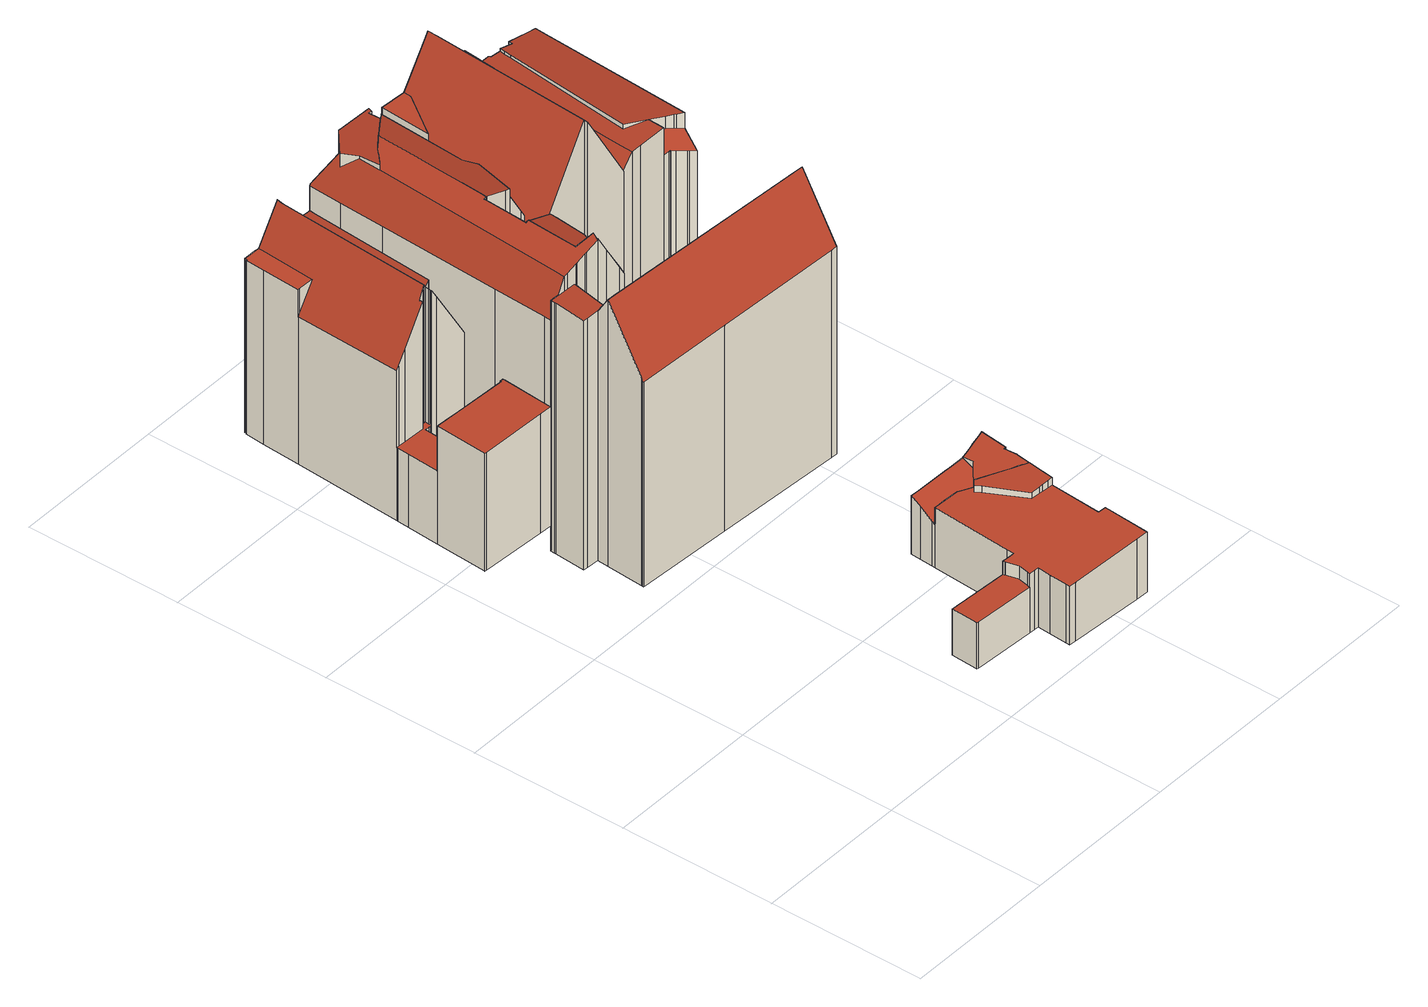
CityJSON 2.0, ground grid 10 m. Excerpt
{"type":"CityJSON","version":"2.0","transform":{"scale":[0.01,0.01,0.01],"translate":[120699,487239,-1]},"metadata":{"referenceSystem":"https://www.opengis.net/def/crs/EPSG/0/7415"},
"CityObjects":{
"building1":{"type":"Building","attributes":{"dak_type":"slanted","data_area":68.15,"data_coverage":0.858,"geconstateerd":false,"gid":16992149,"h_dak_50p":13.34,"h_dak_70p":14.08,"h_dak_max":15.55,"h_dak_min":6.29,"h_maaiveld":1.45,"kas_warenhuis":false,"lod11_replace":false,"ondergronds_type":"above ground","oorspronkelijkbouwjaar":1005,"pw_actueel":"yes","pw_bron":"ahn3","reconstructie_methode":"tudelft3d-geoflow","reconstruction_skipped":false,"rmse_lod12":2.72,"rmse_lod13":0.997,"rmse_lod22":0.198,"rn":1,"status":"Pand in gebruik","t_run":171.25,"val3dity_codes_lod12":"[]","val3dity_codes_lod13":"[]","val3dity_codes_lod22":"[]"},"children":["building1-1"]},
"building1-1":{"type":"BuildingPart","parents":["building1"],"geometry":[{"type":"Solid","lod":"2.2","boundaries":[[[[0,1,2,3,4,5,6,7,8,9,10,11,12,13,14,15,16,17,18,19,20,21,22,23,24,25,26,27,28,29,30,31,32,33,34,35,36,37,38,39,40,41]],[[42,43,44,45]],[[46,5,4,43,42]],[[47,17,16,48]],[[48,16,15,49]],[[50,18,17,47]],[[51,35,34,52]],[[53,14,13,54]],[[55,56,19,18,50]],[[57,58,59,60]],[[61,62,23,22,63]],[[64,36,35,51]],[[43,4,3,65,66]],[[67,68,69]],[[54,13,12,67]],[[70,11,10,71]],[[71,10,9,72]],[[73,25,24,74]],[[75,27,26,76]],[[63,22,21,77]],[[78,30,29,79]],[[80,81,82,83]],[[84,6,5,46]],[[58,57,85]],[[52,34,33,86,87]],[[88,31,30,78]],[[49,15,14,53]],[[89,1,0,90]],[[91,92,93,94]],[[95,8,7,96]],[[72,9,8,95]],[[96,7,6,84]],[[87,86,97,98]],[[86,33,32,99]],[[100,101,62,61]],[[102,103,104,105]],[[68,67,12,11,70]],[[106,37,36,64]],[[79,29,28,107]],[[98,97,92,91]],[[76,26,25,73]],[[107,28,27,75]],[[74,24,23,62]],[[108,109,103,102]],[[77,21,20,110]],[[110,20,19,56]],[[60,59,56,55]],[[45,44,111]],[[112,113,109,108]],[[114,2,1,89]],[[65,3,2,114]],[[115,116,117,118]],[[66,65,119,120]],[[120,119,116,115]],[[118,117,81,80]],[[83,82,121,122]],[[122,121,113,112]],[[105,104,101,100]],[[123,41,40,124]],[[124,40,39,125]],[[126,90,0,41,123]],[[127,38,37,106]],[[125,39,38,127]],[[128,129,90,126]],[[94,93,129,128]],[[99,32,31,88]],[[49,53,130,85,57,60,55,50,47,48]],[[87,98,91,94,128,126,123,124,125,127,106,64,51,52]],[[121,82,81,117,116,119,65,114,89,90,129,93,92,97,86,99,88,78,79,107,75,76,73,74,62,101,104,103,109,113]],[[68,70,71,131,111,44,43,66,120,115,118,80,83,122,112,132,133,134,69]],[[95,96,84,46,42,45,111,131,71,72]],[[59,58,85,130,53,54,67,69,134,133,132,112,108,102,105,100,61,63,77,110,56]]]],"semantics":{"surfaces":[{"type":"GroundSurface"},{"type":"WallSurface","on_footprint_edge":false},{"type":"WallSurface","on_footprint_edge":true},{"type":"RoofSurface"}],"values":[[0,1,2,2,2,2,2,2,2,1,2,2,2,1,2,2,2,2,2,2,2,1,2,1,2,2,2,2,1,2,2,2,1,2,1,1,2,2,2,1,2,2,2,1,2,2,1,1,1,2,2,1,1,1,1,1,1,1,2,2,2,2,2,1,1,2,3,3,3,3,3,3]]}}]},
"building2":{"type":"Building","attributes":{"dak_type":"slanted","data_area":57.19,"data_coverage":0.801,"geconstateerd":false,"gid":16983700,"h_dak_50p":4.28,"h_dak_70p":4.35,"h_dak_max":5.3,"h_dak_min":3.28,"h_maaiveld":0.27,"kas_warenhuis":false,"lod11_replace":false,"ondergronds_type":"above ground","oorspronkelijkbouwjaar":1005,"pw_actueel":"yes","pw_bron":"ahn3","reconstructie_methode":"tudelft3d-geoflow","reconstruction_skipped":false,"rmse_lod12":0.485,"rmse_lod13":0.991,"rmse_lod22":0.176,"rn":1,"status":"Pand in gebruik","t_run":166.26,"val3dity_codes_lod12":"[]","val3dity_codes_lod13":"[]","val3dity_codes_lod22":"[]"},"children":["building2-1"]},
"building2-1":{"type":"BuildingPart","parents":["building2"],"geometry":[{"type":"Solid","lod":"2.2","boundaries":[[[[135,136,137,138,139,140,141,142,143,144,145,146,147,148,149,150,151,152,153,154,155,156,157,158,159,160,161,162,163,164,165,166,167,168,169,170,171,172,173,174,175,176,177,178,179,180]],[[181,182,183,184]],[[185,164,163,186]],[[186,163,162,187]],[[188,159,158,189]],[[190,167,166,191]],[[192,169,168,193]],[[193,168,167,190]],[[194,145,144,195]],[[195,144,143,196]],[[197,170,169,192]],[[198,178,177,199]],[[200,139,138,201]],[[202,141,140,203]],[[204,142,141,202]],[[205,206,207,208]],[[206,209,210,211,212]],[[213,149,148,214]],[[208,207,215,216]],[[217,218,219,220]],[[221,151,150,222]],[[223,224,225,226]],[[227,228,199,229]],[[230,161,160,231]],[[232,157,156,233]],[[233,156,155,234]],[[235,236,237,238]],[[239,171,170,197]],[[240,174,173,241]],[[216,215,242,243]],[[244,176,175,245]],[[229,199,177,176,244]],[[246,179,178,198]],[[247,180,179,246]],[[243,242,248,249]],[[249,248,250,251]],[[251,250,252,253]],[[196,143,142,204]],[[254,255,153,152,256]],[[253,252,255,254]],[[191,166,165,257]],[[238,237,257,258]],[[245,175,174,240]],[[231,160,159,188]],[[189,158,157,232]],[[203,140,139,200,259]],[[259,200,260,261]],[[262,135,180,247]],[[263,264,265,266]],[[201,138,137,267]],[[261,260,264,263]],[[214,148,147,268]],[[269,136,135,262]],[[270,271,272,273]],[[182,172,171,239]],[[273,272,228,227]],[[266,265,210,209]],[[212,211,271,270]],[[220,219,224,223]],[[226,225,209,206,205]],[[268,147,146,274]],[[274,146,145,194]],[[222,150,149,213]],[[256,152,151,221,275]],[[267,137,136,269]],[[276,277,218,217]],[[275,221,277,276]],[[241,173,172,182,181]],[[184,183,278,279]],[[279,278,236,235]],[[258,257,165,164,185]],[[187,162,161,230]],[[234,155,154,280]],[[280,154,153,255]],[[257,237,236,278,183,182,239,197,192,193,190,191]],[[272,271,211,210,265,264,260,200,201,267,269,262,247,246,198,199,228]],[[223,226,205,208,216,243,249,251,253,254,256,275,276,217,220]],[[214,268,274,194,195,196,204,202,203,259,261,263,266,209,225,224,219,218,277,221,222,213]],[[187,230,231,188,189,232,233,234,280,255,252,250,248,242,215,207,206,212,270,273,227,229,244,245,240,241,181,184,279,235,238,258,185,186]]]],"semantics":{"surfaces":[{"type":"GroundSurface"},{"type":"WallSurface","on_footprint_edge":false},{"type":"WallSurface","on_footprint_edge":true},{"type":"RoofSurface"}],"values":[[0,1,2,2,2,2,2,2,2,2,2,2,2,2,2,1,1,2,1,1,2,1,1,2,2,2,1,2,2,1,2,2,2,2,1,1,1,2,2,1,2,1,2,2,2,2,1,2,1,2,1,2,2,1,2,1,1,1,1,1,2,2,2,2,2,1,1,2,1,1,2,2,2,2,3,3,3,3,3]]}}]},
"building3":{"type":"Building","attributes":{"dak_type":"slanted","data_area":73.97,"data_coverage":0.843,"geconstateerd":false,"gid":16992139,"h_dak_50p":17.63,"h_dak_70p":17.82,"h_dak_max":18.92,"h_dak_min":14.55,"h_maaiveld":1.41,"kas_warenhuis":false,"lod11_replace":false,"ondergronds_type":"above ground","oorspronkelijkbouwjaar":1005,"pw_actueel":"yes","pw_bron":"ahn3","reconstructie_methode":"tudelft3d-geoflow","reconstruction_skipped":false,"rmse_lod12":1.03,"rmse_lod13":0.975,"rmse_lod22":0.0797,"rn":1,"status":"Pand in gebruik","t_run":206.2,"val3dity_codes_lod12":"[]","val3dity_codes_lod13":"[]","val3dity_codes_lod22":"[]"},"children":["building3-1"]},
"building3-1":{"type":"BuildingPart","parents":["building3"],"geometry":[{"type":"Solid","lod":"2.2","boundaries":[[[[281,282,283,284,285,286,287,288,289,290,291,292,293,294,295,296,297,298,299,300,301,302,303,304,305,306,307,308,309,310,311,312,313,314,315,316,317,318,319,320,321,322,323,324,325,326,327,328,329,330,331,332]],[[333,307,306,334]],[[335,312,311,336]],[[337,338,339]],[[340,341,339]],[[342,300,299,343]],[[344,345,346,347]],[[348,314,313,349]],[[350,351,293,292,352]],[[347,346,351,350]],[[352,292,291,353]],[[353,291,290,354]],[[355,356,289,288,357]],[[358,301,300,342]],[[336,311,310,359]],[[360,302,301,358]],[[361,328,327,362]],[[363,325,324,364]],[[365,305,304,340]],[[334,306,305,365]],[[341,340,304,303,366]],[[338,337,367,368]],[[368,367,369,370,371]],[[372,297,296,373]],[[374,298,297,372]],[[362,327,326,375,376]],[[377,330,329,378]],[[378,329,328,361]],[[366,303,302,360]],[[379,284,283,380]],[[381,319,318,382]],[[383,287,286,384,385]],[[359,310,309,386]],[[382,318,317,387]],[[388,308,307,333]],[[386,309,308,388]],[[389,390,391,392]],[[393,364,324,323,394]],[[395,320,319,381]],[[396,322,321,397]],[[398,399,390,389]],[[357,288,287,383]],[[400,401,402,403]],[[403,402,294,293,351]],[[404,405,406,407]],[[408,409,410]],[[409,408,411,412,413]],[[413,412,414,415]],[[415,414,416,417]],[[417,416,364,393]],[[369,367,418]],[[419,420,418]],[[420,419,401,400]],[[421,295,294,402]],[[422,423,424]],[[423,422,356,355]],[[354,290,289,356]],[[385,384,405,404]],[[425,285,284,379]],[[384,286,285,425]],[[373,296,295,421]],[[349,313,312,335]],[[371,370,426,427]],[[427,426,345,344]],[[428,316,315,429]],[[430,431,432,433]],[[397,321,320,395]],[[433,432,434,435]],[[436,437,431,430]],[[394,323,322,396,438]],[[439,440,441,442]],[[443,332,331,444]],[[445,446,447,448]],[[448,447,449,411,408]],[[450,451,452,453]],[[453,452,449,447]],[[375,326,325,363]],[[376,375,451,450]],[[454,455,456,457]],[[392,391,458,459]],[[435,434,440,439]],[[460,281,332,443]],[[461,282,281,460]],[[380,283,282,461]],[[429,315,314,348]],[[387,317,316,428]],[[438,396,437,436]],[[442,441,462,463]],[[399,398,410]],[[463,462,464]],[[459,458,464]],[[407,406,455,454]],[[343,299,298,374]],[[457,456,446,445]],[[444,331,330,377]],[[345,426,370,369,418,420,400,403,351,346]],[[431,465,382,387,428,429,348,349,335,336,359,466,467,440,434,432]],[[431,437,396,397,395,381,382,465]],[[452,451,375,363,364,416,414,412,411,449]],[[454,457,445,448,408,410,398,389,392,468,469,424,423,355,357,383,385,404,407]],[[380,461,460,443,444,377,378,361,362,376,450,453,447,446,456,455,406,405,384,425,379]],[[462,441,440,467,466,359,386,388,333,334,365,340,339,338,368,371,427,344,347,350,352,353,354,356,422,424,469,468,392,459,464]],[[464,458,391,390,399,410,409,413,415,417,393,394,438,436,430,433,435,439,442,463]],[[343,374,372,373,421,402,401,419,418,367,337,339,341,366,360,358,342]]]],"semantics":{"surfaces":[{"type":"GroundSurface"},{"type":"WallSurface","on_footprint_edge":true},{"type":"WallSurface","on_footprint_edge":false},{"type":"RoofSurface"}],"values":[[0,1,1,2,2,1,2,1,1,2,1,1,1,1,1,1,1,1,1,1,1,2,2,1,1,1,1,1,1,1,1,1,1,1,1,1,2,1,1,1,2,1,2,1,2,2,2,2,2,2,2,2,2,1,2,2,1,2,1,1,1,1,2,2,1,2,1,2,2,1,2,1,2,2,2,2,1,2,2,2,2,1,1,1,1,1,2,2,2,2,2,2,1,2,1,3,3,3,3,3,3,3,3,3]]}}]},
"building4":{"type":"Building","attributes":{"dak_type":"slanted","data_area":74.19,"data_coverage":0.862,"geconstateerd":false,"gid":16992137,"h_dak_50p":15.65,"h_dak_70p":16.51,"h_dak_max":17.76,"h_dak_min":12.39,"h_maaiveld":-0.241,"kas_warenhuis":false,"lod11_replace":false,"ondergronds_type":"above ground","oorspronkelijkbouwjaar":1740,"pw_actueel":"yes","pw_bron":"ahn3","reconstructie_methode":"tudelft3d-geoflow","reconstruction_skipped":false,"rmse_lod12":1.66,"rmse_lod13":1.68,"rmse_lod22":0.13,"rn":1,"status":"Pand in gebruik","t_run":134.77,"val3dity_codes_lod12":"[]","val3dity_codes_lod13":"[]","val3dity_codes_lod22":"[]"},"children":["building4-1"]},
"building4-1":{"type":"BuildingPart","parents":["building4"],"geometry":[{"type":"Solid","lod":"2.2","boundaries":[[[[470,471,472,473,474,475,476,477,478,479,480,481,482,483,484,485,486,487,488,489,490,491,492,493]],[[494,480,479,495]],[[495,479,478,496]],[[497,498,499,500]],[[501,486,485,502]],[[503,477,476,504]],[[496,478,477,503]],[[505,491,490,506]],[[507,475,474,508]],[[508,474,473,509]],[[510,470,493,511]],[[512,513,482,481,514]],[[500,499,514,515]],[[515,514,481,480,494]],[[506,490,489,516]],[[516,489,488,517]],[[518,487,486,501]],[[517,488,487,518]],[[504,476,475,507]],[[519,520,521]],[[520,472,471,522]],[[523,524,525,526]],[[526,525,498,497]],[[527,492,491,505]],[[511,493,492,527]],[[528,483,482,513]],[[502,485,484,529]],[[530,531,532,533]],[[522,471,470,510]],[[524,523,534]],[[531,530,535]],[[529,484,483,528]],[[533,532,513,512]],[[509,473,472,520,519]],[[525,524,534,536,509,519,521,537,538,539,540,516,517,518,501,502,529,528,513,532,531,535,541]],[[520,522,510,511,527,505,506,516,540,539,538,537,521]],[[530,533,512,514,499,498,525,541,535]],[[536,534,523,526,497,500,515,494,495,496,503,504,507,508,509]]]],"semantics":{"surfaces":[{"type":"GroundSurface"},{"type":"WallSurface","on_footprint_edge":true},{"type":"WallSurface","on_footprint_edge":false},{"type":"RoofSurface"}],"values":[[0,1,1,2,1,1,1,1,1,1,1,1,2,1,1,1,1,1,1,2,1,2,2,1,1,1,1,2,1,2,2,1,2,1,3,3,3,3]]}}]},
"building5":{"type":"Building","attributes":{"dak_type":"slanted","data_area":63.05,"data_coverage":0.873,"geconstateerd":false,"gid":16992141,"h_dak_50p":17.4,"h_dak_70p":18.51,"h_dak_max":20.37,"h_dak_min":14.1,"h_maaiveld":1.39,"kas_warenhuis":false,"lod11_replace":false,"ondergronds_type":"above ground","oorspronkelijkbouwjaar":1005,"pw_actueel":"yes","pw_bron":"ahn3","reconstructie_methode":"tudelft3d-geoflow","reconstruction_skipped":false,"rmse_lod12":1.64,"rmse_lod13":1.6,"rmse_lod22":0.339,"rn":1,"status":"Pand in gebruik","t_run":133.82,"val3dity_codes_lod12":"[]","val3dity_codes_lod13":"[]","val3dity_codes_lod22":"[]"},"children":["building5-1"]},
"building5-1":{"type":"BuildingPart","parents":["building5"],"geometry":[{"type":"Solid","lod":"2.2","boundaries":[[[[542,543,544,545,546,547,548,549,550,551,552,553,554,555,556,557,558,559,560,561,562,563,564,565,566,567,568]],[[569,561,560,570]],[[571,572,546,545,573]],[[574,550,549,575]],[[573,545,544,576]],[[577,542,568,578]],[[579,580,581,582]],[[575,549,548,583]],[[584,565,564,585]],[[585,564,563,586]],[[587,566,565,584]],[[586,563,562,588]],[[570,560,559,589]],[[589,559,558,590]],[[591,592,593]],[[582,581,594]],[[595,554,553,596]],[[597,598,593]],[[583,548,547,599]],[[598,597,572,571]],[[599,547,546,572]],[[590,558,557,600]],[[601,602,603,604]],[[588,562,561,569]],[[605,606,602,601]],[[578,568,567,580,579]],[[580,567,566,587]],[[576,544,543,607]],[[607,543,542,577]],[[608,555,554,595]],[[596,553,552,609]],[[610,556,555,608]],[[592,591,606,605]],[[609,552,551,611]],[[612,611,551,550,574]],[[604,603,611,612]],[[600,557,556,610]],[[593,592,605,601,604,612,574,575,583,599,572,597]],[[613,577,578,579,582,594]],[[580,587,584,585,586,588,569,570,614,573,576,607,577,613,594,581]],[[602,606,591,593,598,571,573,614,570,589,590,600,610,608,595,596,609,611,603]]]],"semantics":{"surfaces":[{"type":"GroundSurface"},{"type":"WallSurface","on_footprint_edge":true},{"type":"WallSurface","on_footprint_edge":false},{"type":"RoofSurface"}],"values":[[0,1,1,1,1,1,2,1,1,1,1,1,1,1,2,2,1,2,1,2,1,1,2,1,2,1,1,1,1,1,1,1,2,1,1,2,1,3,3,3,3]]}}]},
"building6":{"type":"Building","attributes":{"dak_type":"slanted","data_area":66.94,"data_coverage":0.818,"geconstateerd":false,"gid":16992053,"h_dak_50p":15.34,"h_dak_70p":15.44,"h_dak_max":15.81,"h_dak_min":3.82,"h_maaiveld":1.39,"kas_warenhuis":false,"lod11_replace":false,"ondergronds_type":"above ground","oorspronkelijkbouwjaar":1905,"pw_actueel":"yes","pw_bron":"ahn3","reconstructie_methode":"tudelft3d-geoflow","reconstruction_skipped":false,"rmse_lod12":4.89,"rmse_lod13":0.629,"rmse_lod22":0.188,"rn":1,"status":"Pand in gebruik","t_run":169.46,"val3dity_codes_lod12":"[]","val3dity_codes_lod13":"[]","val3dity_codes_lod22":"[]"},"children":["building6-1"]},
"building6-1":{"type":"BuildingPart","parents":["building6"],"geometry":[{"type":"Solid","lod":"2.2","boundaries":[[[[615,616,617,618,619,620,621,622,623,624,625,626,627,628,629,630,631,632,633,634,635,636,637,638,639,640,641,642,643,644,645,646,647,648,649,650,651,652,653,654,655,656,657,658,659,660]],[[661,627,626,662]],[[663,664,665,666]],[[667,633,632,668]],[[669,635,634,670,671]],[[672,642,641,673,674]],[[675,646,645,676]],[[677,678,679,680]],[[666,665,681,682]],[[683,684,685,686]],[[687,688,656,655,689]],[[690,648,647,691]],[[692,621,620,693]],[[662,626,625,694]],[[680,679,689,695]],[[696,697,678,677]],[[698,644,643,699]],[[699,643,642,672]],[[700,651,650,701]],[[694,625,624,702]],[[703,657,656,688]],[[704,637,636,705]],[[706,707,708]],[[691,647,646,675]],[[702,624,623,709]],[[674,673,684,683]],[[710,660,659,711]],[[712,713,628,627,661]],[[714,715,713,712]],[[716,629,628,713]],[[670,634,633,667]],[[717,630,629,716]],[[668,632,631,718,719]],[[719,718,664,663]],[[718,631,630,717]],[[720,721,697,696]],[[722,723,721,720]],[[724,725,726,727]],[[728,649,648,690,729]],[[701,650,649,728]],[[727,726,730,731]],[[731,730,720]],[[676,645,644,698]],[[732,638,637,704]],[[733,639,638,732]],[[673,641,640,734]],[[671,670,723,722]],[[735,654,653,736]],[[729,690,725,724]],[[736,653,652,737]],[[737,652,651,700]],[[738,739,740,741]],[[709,623,622,742]],[[743,617,616,744]],[[682,681,688,687]],[[745,618,617,743]],[[711,659,658,746]],[[734,640,639,733]],[[705,636,635,669]],[[742,622,621,692]],[[741,740,715,714]],[[747,619,618,745]],[[748,615,660,710]],[[749,703,739,738]],[[746,658,657,703,749]],[[744,616,615,748]],[[695,689,655,654,735]],[[686,685,707,706]],[[693,620,619,747]],[[673,734,733,732,704,705,750,751,708,707,685,684]],[[723,670,667,668,719,663,666,682,687,689,679,678,697,721]],[[737,700,701,728,729,724,727,731,720,696,677,680,695,735,736]],[[705,669,671,722,720,730,726,725,690,691,675,676,698,699,672,674,683,686,706,708,751,750]],[[747,745,743,744,748,752,753,754,755,702,709,742,692,693]],[[740,739,703,688,681,665,664,718,717,716,713,715]],[[746,749,738,741,714,712,661,662,694,702,755,754,753,752,748,710,711]]]],"semantics":{"surfaces":[{"type":"GroundSurface"},{"type":"WallSurface","on_footprint_edge":true},{"type":"WallSurface","on_footprint_edge":false},{"type":"RoofSurface"}],"values":[[0,1,2,1,1,1,1,2,2,2,1,1,1,1,2,2,1,1,1,1,1,1,2,1,1,2,1,1,2,1,1,1,1,2,1,2,2,2,1,1,2,2,1,1,1,1,2,1,2,1,1,2,1,1,2,1,1,1,1,1,2,1,1,2,1,1,1,2,1,3,3,3,3,3,3,3]]}}]}
},
"vertices":[
[75,3116,245],[88,3318,245],[92,3393,245],[93,3404,245],[136,4102,245],[151,4344,245],[159,4470,245],[166,4469,245],[167,4486,245],[250,4481,245],[274,4480,245],[413,4471,245],[419,4470,245],[445,4469,245],[542,4462,245],[659,4455,245],[662,4455,245],[672,4456,245],[669,4416,245],[619,3611,245],[608,3430,245],[604,3361,245],[385,3374,245],[353,3377,245],[347,3377,245],[343,3377,245],[339,3377,245],[334,3378,245],[327,3378,245],[305,3380,245],[304,3372,245],[299,3292,245],[288,3105,245],[566,3088,245],[587,3087,245],[587,3080,245],[566,2755,245],[566,2747,245],[486,2752,245],[64,2778,245],[54,2779,245],[55,2782,245],[136,4102,1416],[136,4102,1236],[147,4102,1254],[147,4102,1417],[151,4344,1415],[672,4456,1435],[662,4455,1436],[659,4455,1436],[669,4416,1435],[587,3080,1049],[587,3087,1049],[542,4462,1442],[445,4469,1608],[619,3611,1430],[619,3611,1213],[487,3555,1436],[487,3555,1433],[606,3605,1235],[606,3605,1430],[353,3377,1642],[353,3377,736],[385,3374,1587],[566,2755,1046],[93,3404,738],[93,3404,1251],[419,4470,1652],[419,4470,1662],[413,4427,1657],[413,4471,1652],[274,4480,1419],[250,4481,1418],[343,3377,736],[347,3377,736],[334,3378,736],[339,3377,736],[604,3361,1211],[304,3372,737],[305,3380,737],[300,3416,1595],[300,3416,737],[330,3420,737],[330,3420,1644],[159,4470,1414],[485,3558,1436],[566,3088,734],[566,3088,1048],[299,3292,736],[88,3318,737],[75,3116,736],[203,3107,1042],[203,3107,736],[174,3109,736],[174,3109,1041],[167,4486,1414],[166,4469,1414],[564,3081,734],[564,3081,1048],[288,3105,735],[353,3381,1642],[353,3381,736],[354,3398,1643],[354,3398,736],[353,3390,736],[353,3390,1642],[566,2747,1046],[327,3378,736],[355,3423,1643],[355,3423,737],[608,3430,1212],[247,4097,1421],[343,3421,1664],[343,3421,737],[92,3393,738],[159,3400,1362],[159,3400,737],[298,3393,737],[298,3393,1594],[109,3403,738],[109,3403,1278],[340,3421,737],[340,3421,1660],[55,2782,1037],[54,2779,1037],[64,2778,1037],[75,3116,1039],[486,2752,1045],[87,3115,1039],[87,3115,736],[541,4446,1442],[272,4451,1419],[358,3643,1663],[399,4234,1659],[402,4266,1658],
[1738,1218,127],[1939,1206,127],[1978,1203,127],[1993,1202,127],[2082,1197,127],[2106,1195,127],[2137,1193,127],[2159,1192,127],[2202,1189,127],[2227,1188,127],[2218,1020,127],[2209,1021,127],[2210,1002,127],[2214,942,127],[2213,937,127],[2211,905,127],[2208,851,127],[2202,759,127],[2198,690,127],[2178,362,127],[2230,358,127],[2212,73,127],[2212,62,127],[2129,67,127],[1660,96,127],[1613,99,127],[1614,123,127],[1622,242,127],[1627,323,127],[1600,325,127],[1560,327,127],[1160,352,127],[1152,353,127],[1153,360,127],[1163,527,127],[1191,525,127],[1197,525,127],[1554,503,127],[1572,502,127],[1596,500,127],[1638,498,127],[1640,542,127],[1672,1055,127],[1673,1073,127],[1678,1156,127],[1682,1222,127],[1554,503,524],[1554,503,436],[1557,492,436],[1557,492,524],[1600,325,523],[1627,323,523],[1622,242,522],[1660,96,521],[2129,67,530],[1152,353,435],[1160,352,435],[1163,527,437],[1153,360,435],[2218,1020,614],[2227,1188,626],[2202,1189,612],[1191,525,437],[1673,1073,428],[1672,1055,416],[2082,1197,538],[1993,1202,534],[2137,1193,574],[2106,1195,556],[2159,1192,587],[1929,999,586],[1929,999,537],[1898,973,536],[1898,973,581],[1929,999,445],[1929,999,402],[1866,1032,418],[1866,1032,536],[2213,937,608],[2214,942,608],[1917,939,536],[1917,939,580],[2173,870,600],[2173,870,581],[2147,884,567],[2147,884,598],[2208,851,601],[2211,905,605],[2115,900,596],[2115,900,549],[2098,910,539],[2098,910,595],[1688,1054,533],[1688,1054,417],[1672,1055,533],[1614,123,521],[1613,99,521],[2212,62,532],[2212,73,532],[2230,358,535],[1578,411,524],[1578,411,435],[1565,348,434],[1565,348,522],[1197,525,437],[1596,500,525],[1572,502,524],[2044,705,536],[2044,705,574],[1640,542,526],[1638,498,526],[1678,1156,480],[1682,1222,521],[2100,699,537],[2100,699,579],[2122,697,537],[2122,697,581],[2165,693,538],[2165,693,585],[2198,690,588],[2198,690,539],[2202,759,594],[1560,327,434],[1560,327,522],[2082,1197,542],[2086,1131,497],[2086,1131,542],[1738,1218,523],[2074,1120,534],[2074,1120,490],[1973,1036,429],[1973,1036,472],[1978,1203,534],[2210,1002,608],[1939,1206,532],[1844,1044,536],[1844,1044,424],[1745,1050,420],[1745,1050,534],[2209,1021,609],[2208,851,602],[2178,867,600],[2178,867,584],[1558,489,435],[1558,489,524],[2178,362,534],
[1183,3572,241],[1181,3543,241],[1173,3417,241],[1150,3419,241],[1066,3424,241],[1062,3424,241],[1029,3426,241],[882,3435,241],[879,3435,241],[864,3436,241],[846,3140,241],[857,3140,241],[865,3139,241],[1035,3129,241],[1120,3123,241],[1138,3122,241],[1155,3121,241],[1152,3075,241],[1133,2758,241],[1131,2729,241],[1130,2709,241],[1093,2711,241],[993,2718,241],[927,2723,241],[841,2729,241],[827,2729,241],[767,2734,241],[760,2734,241],[690,2739,241],[669,2740,241],[566,2747,241],[569,2793,241],[569,2795,241],[590,3140,241],[640,3941,241],[658,4237,241],[672,4456,241],[676,4457,241],[681,4458,241],[777,4452,241],[785,4452,241],[902,4445,241],[909,4444,241],[1134,4431,241],[1145,4430,241],[1191,4428,241],[1224,4426,241],[1236,4425,241],[1235,4422,241],[1233,4379,241],[1206,3948,241],[1186,3629,241],[767,2734,1894],[827,2729,1916],[569,2793,1627],[566,2747,1628],[952,2769,1927],[952,2769,1958],[935,2737,1953],[927,2723,1951],[927,2723,1965],[1131,2729,1610],[1133,2758,1610],[847,2834,1920],[847,2834,1912],[862,3095,1913],[862,3095,1918],[590,3140,1622],[569,2795,1627],[865,3139,1918],[865,3139,1913],[857,3140,1916],[846,3140,1912],[864,3436,1910],[879,3435,1917],[879,3435,1915],[882,3435,1916],[1130,2709,1610],[669,2740,1860],[1093,2711,1674],[1236,4425,1621],[1224,4426,1641],[1145,4430,1630],[1134,4431,1629],[841,2729,1921],[993,2718,1848],[955,2776,1922],[955,2776,1959],[955,2776,1875],[846,2805,1912],[846,2805,1920],[1155,3121,1612],[1138,3122,1642],[1152,3075,1612],[1191,4428,1632],[1191,4428,1700],[1233,4379,1621],[1235,4422,1621],[1150,3419,1655],[1173,3417,1614],[681,4458,1609],[676,4457,1611],[1029,3426,1868],[1062,3424,1809],[1062,3424,1857],[690,2739,1868],[672,4456,1601],[760,2734,1892],[932,4203,1909],[932,4203,1875],[925,4198,1875],[925,4198,1911],[1134,4431,1846],[909,4444,1840],[777,4452,1613],[902,4445,1619],[785,4452,1614],[935,4205,1908],[935,4205,1874],[1031,3083,1858],[1031,3083,1825],[1035,3129,1822],[1035,3129,1857],[1147,3703,1832],[1147,3703,1693],[1105,3782,1776],[1105,3782,1847],[1093,4319,1858],[1093,4319,1861],[1080,4310,1862],[1093,4319,1832],[1094,4342,1791],[1094,4342,1858],[1099,4405,1679],[1099,4405,1849],[1121,4400,1685],[1121,4400,1850],[992,2846,1865],[1010,2880,1838],[1010,2880,1860],[1120,3123,1674],[881,3462,1915],[881,3462,1917],[892,3611,1915],[1066,3424,1802],[846,2820,1912],[846,2820,1920],[658,4237,1604],[640,3941,1609],[766,4329,1854],[766,4329,1832],[735,4302,1766],[735,4302,1857],[768,4199,1856],[768,4199,1872],[777,4338,1853],[777,4338,1816],[902,4445,1840],[758,4053,1893],[758,4053,1857],[774,4068,1862],[774,4068,1891],[1186,3629,1616],[1206,3948,1618],[1136,4279,1843],[1136,4279,1778],[1141,4353,1778],[1141,4353,1842],[1141,4353,1768],[1177,4390,1720],[1177,4390,1700],[1171,4375,1726],[1171,4375,1727],[1107,3817,1847],[1107,3817,1776],[1124,4090,1777],[1124,4090,1845],[866,4155,1880],[866,4155,1892],[1183,3572,1615],[1181,3543,1615],[802,4095,1871],[802,4095,1888],[840,4130,1883],[691,4436,1648],[672,2786,1860],[674,2805,1860],[910,3928,1913],[902,3788,1914],
[638,2186,76],[639,2200,76],[653,2433,76],[658,2505,76],[658,2507,76],[579,2511,76],[551,2513,76],[564,2711,76],[564,2723,76],[566,2747,76],[584,2746,76],[746,2735,76],[854,2728,76],[871,2726,76],[1130,2709,76],[1672,2676,76],[2151,2647,76],[2169,2646,76],[2169,2638,76],[2150,2334,76],[2135,2091,76],[2095,2092,76],[1268,2143,76],[638,2182,76],[584,2746,1764],[566,2747,1763],[564,2723,1762],[741,2700,1766],[741,2700,1614],[742,2710,1614],[742,2710,1767],[2151,2647,1364],[1672,2676,1367],[564,2711,1762],[551,2513,1753],[2095,2092,1470],[2135,2091,1473],[579,2511,1754],[658,2507,1756],[658,2505,1756],[638,2186,1455],[638,2182,1450],[854,2728,1611],[854,2728,1370],[746,2735,1612],[746,2735,1768],[2150,2334,1877],[2169,2638,1377],[2169,2646,1364],[653,2433,1873],[653,2433,1868],[685,2433,1871],[639,2200,1479],[713,2513,1758],[713,2513,1736],[723,2583,1621],[723,2583,1761],[1268,2143,1459],[871,2726,1370],[1130,2709,1371],[853,2693,1613],[853,2693,1426],[853,2702,1412],[853,2702,1613],[703,2501,1757],[850,2575,1620],[699,2501,1757],[700,2432,1871],[1438,2382,1874],[1778,2359,1875],[2120,2336,1877],[763,2580,1620],
[1405,4414,240],[1435,4412,240],[1569,4404,240],[1591,4403,240],[1749,4393,240],[1763,4392,240],[1845,4387,240],[1862,4386,240],[1877,4385,240],[1864,4180,240],[1864,4167,240],[1863,4148,240],[1855,4029,240],[1838,3743,240],[1810,3291,240],[1804,3291,240],[1802,3253,240],[1523,3271,240],[1525,3297,240],[1215,3304,240],[1215,3290,240],[1193,3291,240],[1166,3293,240],[1166,3305,240],[1187,3640,240],[1215,4097,240],[1236,4425,240],[1215,3304,1591],[1525,3297,2095],[1749,4393,1815],[1749,4393,1790],[1591,4403,2095],[1877,4385,1791],[1862,4386,1791],[1569,4404,2059],[1405,4414,1791],[1236,4425,1791],[1215,4097,1791],[1215,4097,1513],[1268,4172,1591],[1268,4172,1791],[1845,4387,1791],[1166,3305,1511],[1166,3293,1511],[1193,3291,1556],[1187,3640,1512],[1215,3290,1591],[1523,3271,2095],[1802,3253,1598],[1776,4211,1746],[1776,4211,1786],[1759,4321,1788],[1402,4365,1791],[1855,4029,1587],[1863,4148,1586],[1752,4369,1789],[1752,4369,1806],[1763,4392,1790],[1804,3291,1599],[1844,4177,1785],[1844,4177,1622],[1860,4180,1594],[1860,4180,1786],[1783,4170,1784],[1783,4170,1731],[1435,4412,1840],[1838,3743,1587],[1864,4167,1586],[1810,3291,1588],[1864,4180,1586],[1864,4180,1786],[1403,4387,1791],[1588,4344,2095],
[2325,2754,239],[2325,2741,239],[2319,2651,239],[2318,2636,239],[2276,2639,239],[1798,2668,239],[1772,2670,239],[1774,2706,239],[1780,2795,239],[1780,2803,239],[1791,2976,239],[1806,2974,239],[1807,2993,239],[2179,2970,239],[2191,2969,239],[2196,3049,239],[2209,3268,239],[2209,3270,239],[2203,3270,239],[2160,3273,239],[1980,3284,239],[1913,3288,239],[1833,3293,239],[1816,3294,239],[1810,3294,239],[1815,3378,239],[1838,3749,239],[1873,4313,239],[1874,4335,239],[1877,4389,239],[2059,4376,239],[2063,4376,239],[2071,4363,239],[2132,4353,239],[2216,4339,239],[2218,4365,239],[2364,4355,239],[2424,4351,239],[2424,4347,239],[2421,4304,239],[2359,3294,239],[2353,3203,239],[2338,2953,239],[2336,2924,239],[2331,2847,239],[2330,2829,239],[1807,2993,564],[1806,2974,595],[2239,3254,1460],[2239,3254,498],[2297,3228,497],[2297,3228,1437],[2203,3270,1474],[2209,3270,1475],[1980,3284,1646],[2160,3273,1472],[2160,3273,1656],[1873,4313,1630],[1838,3749,1506],[1838,3749,1634],[2063,4376,1640],[2059,4376,1640],[2302,3319,1633],[2302,3319,1542],[2313,3314,1538],[2313,3314,1631],[2310,3222,497],[2310,3222,1432],[1846,3750,1635],[1846,3750,1516],[1895,3754,1581],[1895,3754,1637],[2353,3203,1415],[2353,3203,496],[2359,3294,1520],[2132,4353,1644],[2071,4363,1640],[1772,2670,736],[1798,2668,737],[1791,2976,595],[2359,3294,1624],[2257,3339,1640],[2257,3339,1560],[1877,4389,1630],[1874,4335,1630],[2364,4355,1624],[2218,4365,1648],[1780,2803,889],[2338,2953,492],[1833,3293,1538],[1913,3288,1643],[1924,3594,1640],[1924,3594,1632],[1929,3567,1641],[1780,2795,879],[2330,2829,771],[2331,2847,739],[2179,2970,551],[2179,2970,495],[2177,2961,567],[2177,2961,494],[2191,2969,494],[2196,3049,496],[2209,3268,499],[2209,3268,1472],[2166,3379,1655],[2166,3379,1594],[2161,3289,1656],[2161,3289,1491],[2127,4316,1662],[2127,4316,1644],[2123,4278,1644],[2123,4278,1663],[2216,4339,1648],[2132,4353,1662],[2028,3440,1647],[2028,3440,1677],[1816,3294,1515],[1810,3294,1506],[1815,3378,1506],[2421,4304,1615],[2424,4347,1615],[2424,4351,1615],[2306,2955,560],[2306,2955,493],[2302,2955,493],[2302,2955,560],[1774,2706,777],[2319,2651,779],[2325,2741,882],[2318,2636,762],[2336,2924,608],[2276,2639,760],[2325,2754,898],[2338,2953,558],[1917,3370,1642],[1924,3486,1641],[2307,2756,898],[1890,2793,891],[1838,2798,890],[1801,2801,890]
]}
